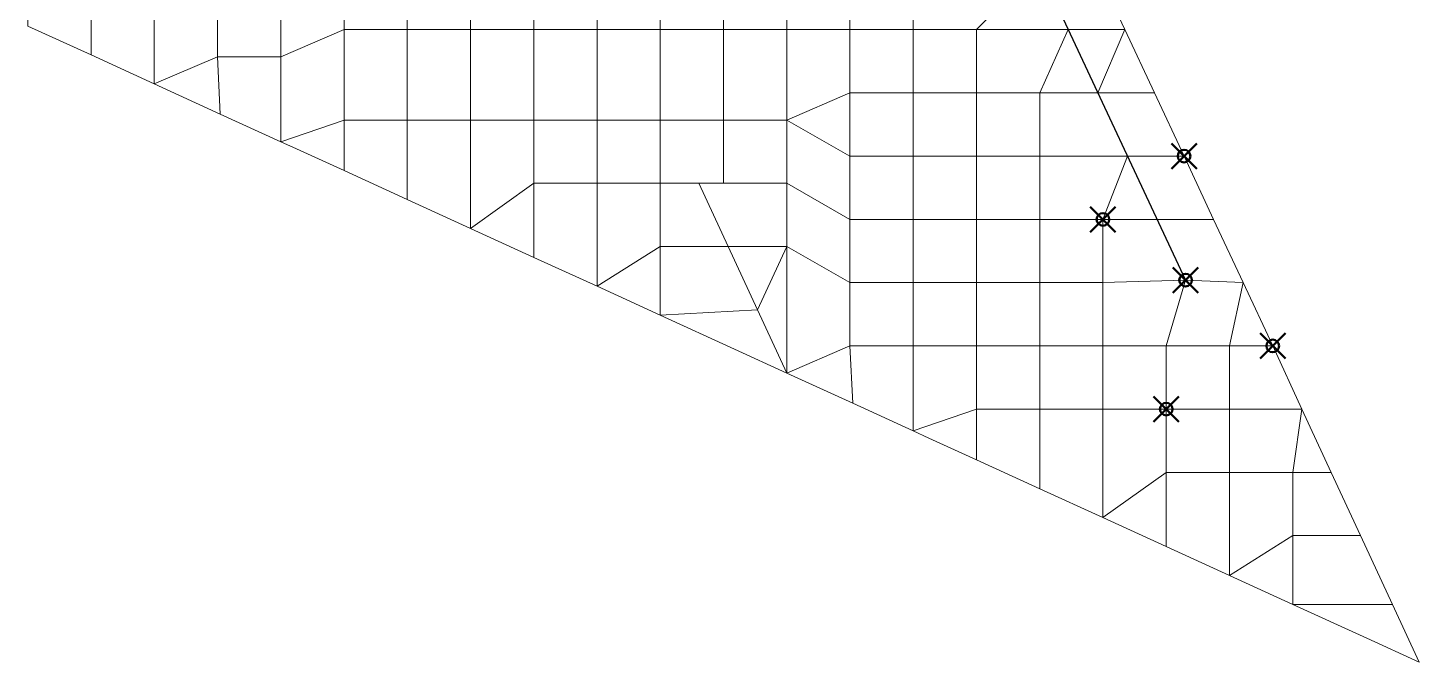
# Model space of a CAD drawing. Header units: inches. Extents: x 0 to 43.9, y -17.3 to 19.6.
# Drawn here: x 38.35 to 43.85, y -17.33 to -14.82 of the extents above; entities that cross this region are included whole.
import ezdxf

# ---------------------------------------------------------------- set-up
doc = ezdxf.new("R2010")
doc.units = ezdxf.units.IN
doc.header["$MEASUREMENT"] = 0
doc.header["$PDMODE"] = 35
doc.header["$PDSIZE"] = 0.05
for name, color, linetype, lineweight in [('SAP.Beam 30X80', 70, 'Continuous', 30), ('SAP.Columns', 170, 'Continuous', 50), ('SAP.Slab 30cm', 11, 'Continuous', 15)]:
    doc.layers.add(name, color=color, linetype=linetype, lineweight=lineweight)

msp = doc.modelspace()

# ---------------------------------------------------------------- linework, layer by layer
at = {"layer": 'SAP.Beam 30X80'}
msp.add_line((39.06420000000004, -7.561897999999997), (42.93169999999986, -15.816894), dxfattribs=at)
at = {"layer": 'SAP.Columns'}
for p in [(42.92563804981454, -15.32675), (42.60499999999985, -15.57675), (42.93169999999886, -15.81689399999963), (43.27595588235293, -16.07675), (42.85499999999982, -16.32675)]:
    msp.add_point(p, dxfattribs=at)
at = {"layer": 'SAP.Slab 30cm'}
for points in [[(38.35499999999985, -14.81259905660377), (38.60499999999986, -14.92687864493996), (38.60499999999986, -14.57675), (38.35499999999985, -14.57675)], [(38.60499999999986, -14.92687864493996), (38.85499999999986, -15.04115823327615), (38.85499999999986, -14.57675), (38.60499999999986, -14.57675)], [(38.85499999999986, -15.04115823327615), (39.10499999999986, -14.93395411663807), (39.10499999999986, -14.57675), (38.85499999999986, -14.57675)], [(39.10499999999986, -14.93395411663807), (39.35499999999986, -14.93395411663807), (39.35499999999986, -14.57675), (39.10499999999986, -14.57675)], [(39.35499999999986, -14.93395411663807), (39.60499999999985, -14.82675), (39.60499999999985, -14.57675), (39.35499999999986, -14.57675)], [(39.60499999999985, -14.82675), (39.85499999999986, -14.82675), (39.85499999999986, -14.57675), (39.60499999999985, -14.57675)], [(39.85499999999986, -14.82675), (40.10499999999985, -14.82675), (40.10499999999985, -14.57675), (39.85499999999986, -14.57675)], [(40.10499999999985, -14.82675), (40.35499999999982, -14.82675), (40.35499999999982, -14.57675), (40.10499999999985, -14.57675)], [(40.35499999999982, -14.82675), (40.60499999999986, -14.82675), (40.60499999999986, -14.57675), (40.35499999999982, -14.57675)], [(40.60499999999986, -14.82675), (40.85499999999984, -14.82675), (40.85499999999984, -14.57675), (40.60499999999986, -14.57675)], [(40.85499999999984, -14.82675), (41.10499999999984, -14.82675), (41.10499999999984, -14.57675), (40.85499999999984, -14.57675)], [(41.10499999999984, -14.82675), (41.35499999999985, -14.82675), (41.35499999999985, -14.57675), (41.10499999999984, -14.57675)], [(41.35499999999985, -14.82675), (41.60499999999982, -14.82675), (41.60499999999982, -14.57675), (41.35499999999985, -14.57675)], [(41.60499999999982, -14.82675), (41.85499999999986, -14.82675), (41.85499999999986, -14.57675), (41.60499999999982, -14.57675)], [(41.85499999999986, -14.82675), (42.10499999999984, -14.82675), (42.3506873720107, -14.57675), (41.85499999999986, -14.57675)], [(42.10499999999984, -14.82675), (42.46781341301669, -14.82675), (42.3506873720107, -14.57675)], [(42.46781341301669, -14.82675), (42.69176152623212, -14.82675), (42.57482326444092, -14.57675), (42.3506873720107, -14.57675)], [(39.35499999999986, -15.26971740994853), (39.60499999999985, -15.18395411663808), (39.60499999999985, -14.82675), (39.35499999999986, -14.93395411663807)], [(39.60499999999985, -15.18395411663808), (39.85499999999986, -15.18395411663808), (39.85499999999986, -14.82675), (39.60499999999985, -14.82675)], [(39.85499999999986, -15.18395411663808), (40.10499999999985, -15.18395411663808), (40.10499999999985, -14.82675), (39.85499999999986, -14.82675)], [(40.10499999999985, -15.18395411663808), (40.35499999999982, -15.18395411663808), (40.35499999999982, -14.82675), (40.10499999999985, -14.82675)], [(40.35499999999982, -15.18395411663808), (40.60499999999986, -15.18395411663808), (40.60499999999986, -14.82675), (40.35499999999982, -14.82675)], [(40.60499999999986, -15.18395411663808), (40.85499999999984, -15.18395411663808), (40.85499999999984, -14.82675), (40.60499999999986, -14.82675)], [(40.85499999999984, -15.18395411663808), (41.10499999999984, -15.18395411663808), (41.10499999999984, -14.82675), (40.85499999999984, -14.82675)], [(41.10499999999984, -15.18395411663808), (41.35499999999985, -15.18395411663808), (41.35499999999985, -14.82675), (41.10499999999984, -14.82675)], [(41.35499999999985, -15.18395411663808), (41.60499999999982, -15.07675), (41.60499999999982, -14.82675), (41.35499999999985, -14.82675)], [(41.60499999999982, -15.07675), (41.85499999999986, -15.07675), (41.85499999999986, -14.82675), (41.60499999999982, -14.82675)], [(41.85499999999986, -15.07675), (42.10499999999984, -15.07675), (42.10499999999984, -14.82675), (41.85499999999986, -14.82675)], [(42.10499999999984, -15.07675), (42.35499999999984, -15.07675), (42.46781341301669, -14.82675), (42.10499999999984, -14.82675)], [(42.35499999999984, -15.07675), (42.58493945402263, -15.07675), (42.69176152623212, -14.82675), (42.46781341301669, -14.82675)], [(42.35499999999984, -15.07675000000016), (42.58493945402263, -15.07675), (42.46781341301676, -14.82675000000016)], [(42.46781341301676, -14.82675000000018), (42.69176152623212, -14.82675), (42.58493945402263, -15.07675)], [(42.58493945402263, -15.07675), (42.80869978802331, -15.07675), (42.69176152623212, -14.82675)], [(38.85499999999986, -15.04115823327615), (39.1157822857124, -15.16036660230255), (39.10499999999986, -14.93395411663807), (38.85499999999986, -15.04115823327615)], [(39.1157822857124, -15.16036660230255), (39.35499999999986, -15.26971740994853), (39.35499999999986, -14.93395411663807), (39.10499999999986, -14.93395411663807)], [(41.35499999999985, -15.18395411663808), (41.60499999999982, -15.32675), (41.60499999999982, -15.07675), (41.35499999999985, -15.18395411663808)], [(41.60499999999982, -15.32675), (41.85499999999986, -15.32675), (41.85499999999986, -15.07675), (41.60499999999982, -15.07675)], [(41.85499999999986, -15.32675), (42.10499999999984, -15.32675), (42.10499999999984, -15.07675), (41.85499999999986, -15.07675)], [(42.10499999999984, -15.32675), (42.35499999999984, -15.32675), (42.35499999999984, -15.07675), (42.10499999999984, -15.07675)], [(42.35499999999984, -15.32675), (42.7020654950286, -15.32675), (42.58493945402263, -15.07675), (42.35499999999984, -15.07675)], [(42.7020654950286, -15.32675), (42.92563804981454, -15.32675), (42.80869978802331, -15.07675), (42.58493945402263, -15.07675)], [(39.41709948011875, -15.29810422204404), (39.60499999999985, -15.38399699828472), (39.60499999999985, -15.18395411663808), (39.35499999999986, -15.26971740994853)], [(39.60499999999985, -15.38399699828472), (39.85499999999986, -15.49827658662092), (39.85499999999986, -15.18395411663808), (39.60499999999985, -15.18395411663808)], [(39.85499999999986, -15.49827658662092), (40.10499999999985, -15.61255617495711), (40.10499999999985, -15.18395411663808), (39.85499999999986, -15.18395411663808)], [(40.10499999999985, -15.61255617495711), (40.35499999999982, -15.43395411663808), (40.35499999999982, -15.18395411663808), (40.10499999999985, -15.18395411663808)], [(40.35499999999982, -15.43395411663808), (40.60499999999986, -15.43395411663808), (40.60499999999986, -15.18395411663808), (40.35499999999982, -15.18395411663808)], [(40.60499999999986, -15.43395411663808), (40.85499999999984, -15.43395411663808), (40.85499999999984, -15.18395411663808), (40.60499999999986, -15.18395411663808)], [(40.85499999999984, -15.43395411663808), (41.10499999999984, -15.43395411663808), (41.10499999999984, -15.18395411663808), (40.85499999999984, -15.18395411663808)], [(41.10499999999984, -15.43395411663808), (41.35499999999985, -15.43395411663808), (41.35499999999985, -15.18395411663808), (41.10499999999984, -15.18395411663808)], [(41.35499999999985, -15.43395411663808), (41.60499999999982, -15.57675), (41.60499999999982, -15.32675), (41.35499999999985, -15.18395411663808)], [(41.60499999999982, -15.57675), (41.85499999999986, -15.57675), (41.85499999999986, -15.32675), (41.60499999999982, -15.32675)], [(41.85499999999986, -15.57675), (42.10499999999984, -15.57675), (42.10499999999984, -15.32675), (41.85499999999986, -15.32675)], [(42.10499999999984, -15.57675), (42.35499999999984, -15.57675), (42.35499999999984, -15.32675), (42.10499999999984, -15.32675)], [(42.35499999999984, -15.57675), (42.60499999999985, -15.57675), (42.7020654950286, -15.32675), (42.35499999999984, -15.32675)], [(42.60499999999985, -15.57675), (42.81919153603452, -15.57675), (42.7020654950286, -15.32675)], [(42.81919153603452, -15.57675), (43.04257631160573, -15.57675), (42.92563804981454, -15.32675), (42.7020654950286, -15.32675)], [(40.10499999999985, -15.61255617495711), (40.35499999999982, -15.7268357632933), (40.35499999999982, -15.43395411663808), (40.10499999999985, -15.61255617495711)], [(40.35499999999982, -15.7268357632933), (40.60499999999986, -15.8411153516295), (40.60499999999986, -15.43395411663808), (40.35499999999982, -15.43395411663808)], [(40.60499999999986, -15.8411153516295), (40.85499999999984, -15.68395411663807), (40.85499999999984, -15.43395411663808), (40.60499999999986, -15.43395411663808)], [(40.85499999999984, -15.68395411663807), (41.12338235294109, -15.68395411663807), (41.0075735294117, -15.43395411663808), (40.85499999999984, -15.43395411663808)], [(41.12338235294109, -15.68395411663807), (41.35499999999985, -15.68395411663807), (41.35499999999985, -15.43395411663808), (41.0075735294117, -15.43395411663808)], [(41.35499999999985, -15.68395411663807), (41.60499999999982, -15.82675), (41.60499999999982, -15.57675), (41.35499999999985, -15.43395411663808)], [(41.60499999999982, -15.82675), (41.85499999999986, -15.82675), (41.85499999999986, -15.57675), (41.60499999999982, -15.57675)], [(41.85499999999986, -15.82675), (42.10499999999984, -15.82675), (42.10499999999984, -15.57675), (41.85499999999986, -15.57675)], [(42.10499999999984, -15.82675), (42.35499999999984, -15.82675), (42.35499999999984, -15.57675), (42.10499999999984, -15.57675)], [(42.35499999999984, -15.82675), (42.60499999999985, -15.82675), (42.60499999999985, -15.57675), (42.35499999999984, -15.57675)], [(42.60499999999985, -15.82675), (42.93169999999986, -15.816894), (42.81919153603452, -15.57675), (42.60499999999985, -15.57675)], [(42.93169999999986, -15.816894), (43.15951457339693, -15.82675), (43.04257631160573, -15.57675), (42.81919153603452, -15.57675)], [(40.60499999999986, -15.8411153516295), (40.85499999999984, -15.95539493996569), (40.85499999999984, -15.68395411663807), (40.60499999999986, -15.8411153516295)], [(40.85499999999984, -15.95539493996569), (41.23919117647047, -15.93395411663808), (41.12338235294109, -15.68395411663807), (40.85499999999984, -15.68395411663807)], [(41.23919117647043, -15.93395411663808), (41.35499999999985, -15.68395411663807), (41.35499999999985, -15.68395411663807), (41.12338235294109, -15.68395411663807)], [(41.35499999999985, -16.18395411663807), (41.35499999999985, -16.18395411663807), (41.35499999999985, -15.68395411663807), (41.23919117647047, -15.93395411663808)], [(41.35499999999985, -16.18395411663807), (41.60499999999982, -16.07675), (41.60499999999982, -15.82675), (41.35499999999985, -15.68395411663807)], [(41.60499999999982, -16.07675), (41.85499999999986, -16.07675), (41.85499999999986, -15.82675), (41.60499999999982, -15.82675)], [(41.85499999999986, -16.07675), (42.10499999999984, -16.07675), (42.10499999999984, -15.82675), (41.85499999999986, -15.82675)], [(42.10499999999984, -16.07675), (42.35499999999984, -16.07675), (42.35499999999984, -15.82675), (42.10499999999984, -15.82675)], [(42.35499999999984, -16.07675), (42.60499999999985, -16.07675), (42.60499999999985, -15.82675), (42.35499999999984, -15.82675)], [(42.60499999999985, -16.07675), (42.85499999999982, -16.07675), (42.93169999999986, -15.816894), (42.60499999999985, -15.82675)], [(42.85499999999982, -16.07675), (43.10499999999985, -16.07675), (43.15951457339693, -15.82675), (42.93169999999986, -15.816894)], [(43.10499999999985, -16.07675), (43.27595588235293, -16.07675), (43.15951457339693, -15.82675)], [(41.14821021266743, -16.08942670956416), (41.35499999999985, -16.18395411663807), (41.23919117647047, -15.93395411663808), (40.85499999999984, -15.95539493996569)], [(41.35499999999985, -16.18395411663807), (41.61578228571239, -16.30316248566448), (41.60499999999982, -16.07675), (41.35499999999985, -16.18395411663807)], [(41.61578228571239, -16.30316248566448), (41.85499999999986, -16.41251329331046), (41.85499999999986, -16.07675), (41.60499999999982, -16.07675)], [(41.85499999999986, -16.41251329331046), (42.10499999999984, -16.32675), (42.10499999999984, -16.07675), (41.85499999999986, -16.07675)], [(42.10499999999984, -16.32675), (42.35499999999984, -16.32675), (42.35499999999984, -16.07675), (42.10499999999984, -16.07675)], [(42.35499999999984, -16.32675), (42.60499999999985, -16.32675), (42.60499999999985, -16.07675), (42.35499999999984, -16.07675)], [(42.60499999999985, -16.32675), (42.85499999999982, -16.32675), (42.85499999999982, -16.07675), (42.60499999999985, -16.07675)], [(42.85499999999982, -16.32675), (43.10499999999985, -16.32675), (43.10499999999985, -16.07675), (42.85499999999982, -16.07675)], [(43.10499999999985, -16.32675), (43.39176470588232, -16.32675), (43.27595588235293, -16.07675), (43.10499999999985, -16.07675)], [(41.91709948011872, -16.44090010540597), (42.10499999999984, -16.52679288164665), (42.10499999999984, -16.32675), (41.85499999999986, -16.41251329331046)], [(42.10499999999984, -16.52679288164665), (42.35499999999984, -16.64107246998284), (42.35499999999984, -16.32675), (42.10499999999984, -16.32675)], [(42.35499999999984, -16.64107246998284), (42.60499999999985, -16.75535205831904), (42.60499999999985, -16.32675), (42.35499999999984, -16.32675)], [(42.60499999999985, -16.75535205831904), (42.85499999999982, -16.57675), (42.85499999999982, -16.32675), (42.60499999999985, -16.32675)], [(42.85499999999982, -16.57675), (43.10499999999985, -16.57675), (43.10499999999985, -16.32675), (42.85499999999982, -16.32675)], [(43.10499999999985, -16.57675), (43.35499999999984, -16.57675), (43.39176470588232, -16.32675), (43.10499999999985, -16.32675)], [(43.35499999999984, -16.57675), (43.50757352941171, -16.57674999999998), (43.39176470588232, -16.32674999999997), (43.39176470588232, -16.32674999999998)], [(42.60499999999985, -16.75535205831904), (42.85499999999982, -16.86963164665523), (42.85499999999982, -16.57675), (42.60499999999985, -16.75535205831904)], [(42.85499999999982, -16.86963164665523), (43.10499999999985, -16.98391123499142), (43.10499999999985, -16.57675), (42.85499999999982, -16.57675)], [(43.10499999999985, -16.98391123499142), (43.35499999999984, -16.82675), (43.35499999999984, -16.57675), (43.10499999999985, -16.57675)], [(43.35499999999984, -16.82675), (43.62338235294109, -16.82675), (43.50757352941171, -16.57675), (43.35499999999984, -16.57675)], [(43.10499999999985, -16.98391123499142), (43.35499999999984, -17.09819082332761), (43.35499999999984, -16.82675), (43.10499999999985, -16.98391123499142)], [(43.35499999999984, -17.09819082332761), (43.74912332257077, -17.09819082332761), (43.62338235294109, -16.82675), (43.35499999999984, -16.82675)], [(43.64821021266743, -17.23222259292609), (43.85499999999985, -17.32675), (43.74912332257077, -17.09819082332761), (43.35499999999984, -17.09819082332761)]]:
    msp.add_3dface(points, dxfattribs=at)

doc.saveas('drawing.dxf')
